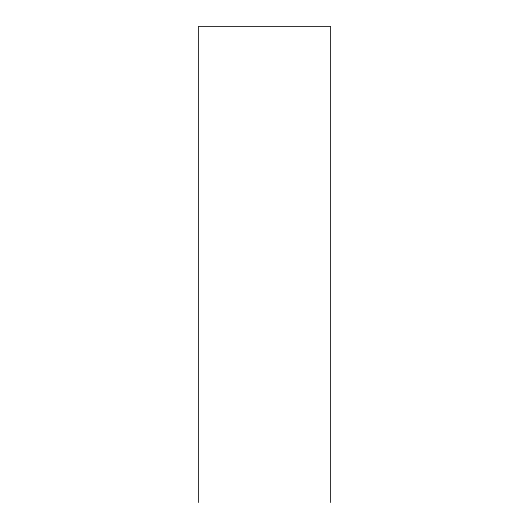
<?xml version="1.0" encoding="UTF-8"?>
<svg xmlns="http://www.w3.org/2000/svg" width="529" height="529" viewBox="0 0 529 529"><rect width="100%" height="100%" fill="white"/><g stroke="black" fill="none" stroke-linecap="round" stroke-linejoin="round"><path stroke-width="0.79" d="M330.599 502.55L330.599 26.45L198.401 26.45L198.401 502.55"/></g></svg>
